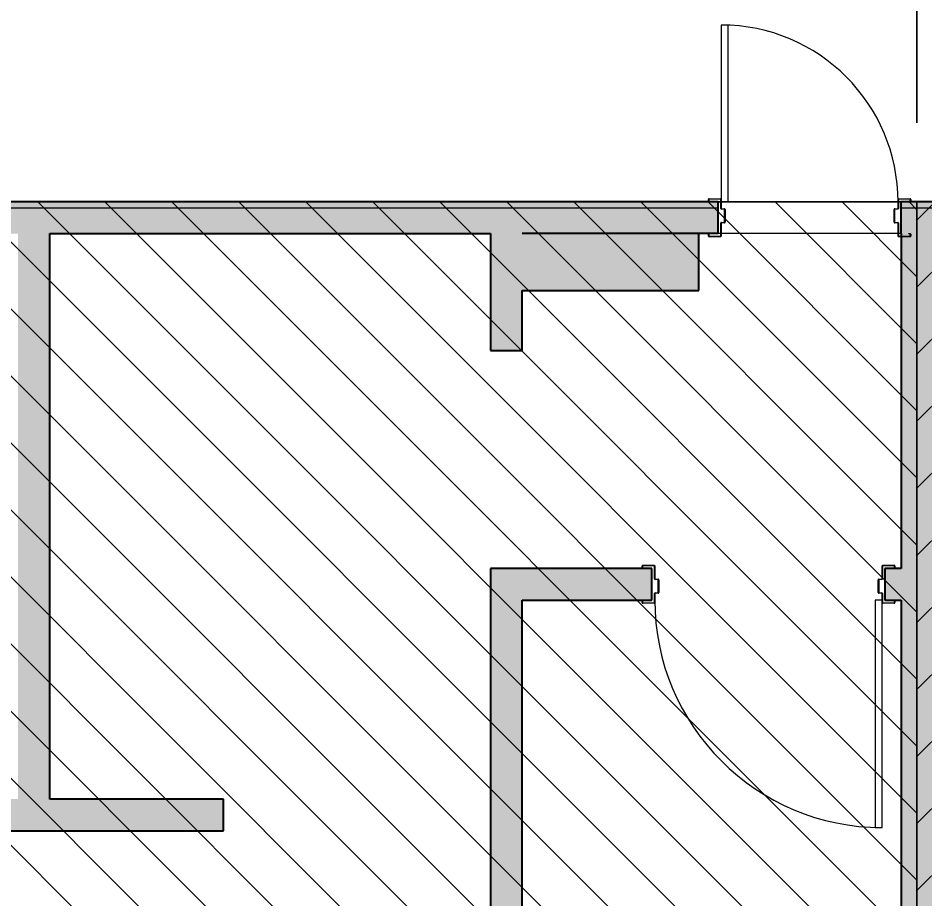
# Model space of a CAD drawing. Header units: inches. Extents: x -356 to 6227, y -17 to 1548.
# Drawn here: x 466.8 to 610.3, y 1171.3 to 1310.7 of the extents above; entities that cross this region are included whole.
import ezdxf

# ---------------------------------------------------------------- set-up
doc = ezdxf.new("R2010")
doc.units = ezdxf.units.IN
doc.header["$MEASUREMENT"] = 0
for name, color, linetype, lineweight in [('A-ANNO-DIMS', 211, 'Continuous', 9), ('A-ANNO-DIMS-240', 211, 'Continuous', 9), ('A-DETL-GENF-1', 8, 'Continuous', 9), ('A-DETL-THIN', 151, 'Continuous', 9), ('A-DOOR', 31, 'Continuous', 9), ('A-DOOR-FRAM', 31, 'Continuous', 13), ('A-FLOR', 192, 'Continuous', 9), ('A-WALL', 113, 'Continuous', 9), ('C-TOPO', 7, 'Continuous', 9), ('I-WALL', 2, 'Continuous', 9), ('I-WALL-1', 2, 'Continuous', 25)]:
    doc.layers.add(name, color=color, linetype=linetype, lineweight=lineweight)
doc.styles.add('Century Gothic', font='ufonts.com_century-gothic.ttf', dxfattribs={"height": 22.5})
doc.dimstyles.new('OD_-__1___Tolerance', dxfattribs={"dimscale": 12, "dimtxt": 23.493786, "dimasz": 2.5, "dimexe": 1.875, "dimexo": 1.25, "dimgap": 1.25, "dimtad": 1, "dimdec": 0, "dimzin": 1, "dimdsep": 46, "dimlunit": 4, "dimtxsty": 'Century Gothic', "dimblk1": 'OBLIQUE', "dimblk2": 'OBLIQUE', "dimsah": 1, "dimcen": 0.09, "dimdle": 1.875, "dimazin": 0, "dimtfac": 1, "dimtdec": 4, "dimtix": 1, "dimtmove": 0, "dimatfit": 3, "dimfxl": 1, "dimtvp": 1, "dimtfill": 1, "dimfrac": 2, "dimtolj": 1, "dimtzin": 0, "dimarcsym": 2})
doc.dimstyles.new('OD_-__1___Tolerance_1', dxfattribs={"dimscale": 12, "dimtxt": 23.493786, "dimasz": 2.5, "dimexe": 1.875, "dimexo": 1.25, "dimgap": 1.25, "dimtad": 1, "dimdec": 0, "dimzin": 1, "dimdsep": 46, "dimlunit": 4, "dimtxsty": 'Century Gothic', "dimblk1": 'OBLIQUE', "dimblk2": 'OBLIQUE', "dimsah": 1, "dimcen": 0.09, "dimdle": 1.875, "dimazin": 0, "dimtfac": 1, "dimtdec": 4, "dimtix": 1, "dimtmove": 0, "dimatfit": 3, "dimfxl": 1, "dimtvp": 1, "dimtfill": 1, "dimfrac": 2, "dimtolj": 1, "dimtzin": 0, "dimarcsym": 2})

# ---------------------------------------------------------------- blocks, each defined once
blk = doc.blocks.new('Hollow Metal Frame - 28_ x 87_-760301-AREA DIAGRAM - 1ST FLOOR - EXISTING')
at = {"layer": 'A-DOOR'}
for p, q in [((-12.88, 30.5), (-14, 30.5)), ((-14, 30.5), (-14, 2.5)), ((-12.88, 2.5), (-12.88, 30.5)), ((-14, 2.5), (-12.88, 2.5))]:
    blk.add_line(p, q, dxfattribs=at)
blk.add_arc((-14, 2.5), 28, 0, 90, dxfattribs=at)
at = {"layer": 'A-DOOR-FRAM'}
for p, q in [((-16, 2.6), (-16, 2.9)), ((-15.94, 2.9), (-15.94, 2.6)), ((-15.9, 3), (-14.1, 3)), ((-14.1, 2.94), (-15.9, 2.94)), ((-14.06, 2.5), (-14.06, 2.9)), ((-14, 2.9), (-14, 2.5)), ((14, 2.5), (14, 2.9)), ((14.06, 2.9), (14.06, 2.5)), ((14.1, 3), (15.9, 3)), ((15.9, 2.94), (14.1, 2.94)), ((15.94, 2.6), (15.94, 2.9)), ((16, 2.9), (16, 2.6)), ((-15.9, 2.56), (-15.69, 2.56)), ((-15.69, 2.5), (-15.9, 2.5)), ((-15.69, 2.56), (-15.69, 2.5)), ((-14.06, 1.47), (-14.06, 2.5)), ((-14, 2.5), (-14, 1.47)), ((14, 1.47), (14, 2.5)), ((14.06, 2.5), (14.06, 1.47)), ((15.69, 2.56), (15.9, 2.56)), ((15.69, 2.5), (15.69, 2.56)), ((15.9, 2.5), (15.69, 2.5)), ((-13.96, 1.43), (-13.48, 1.43)), ((-13.48, 1.37), (-13.96, 1.37)), ((-13.44, -0.71), (-13.44, 1.33)), ((-13.38, 1.33), (-13.38, -0.71)), ((13.37, -0.71), (13.37, 1.33)), ((13.44, 1.33), (13.44, -0.71)), ((13.48, 1.43), (13.96, 1.43)), ((13.96, 1.37), (13.48, 1.37)), ((-14.06, -2.9), (-14.06, -0.85)), ((-14, -0.85), (-14, -2.9)), ((-13.96, -0.75), (-13.48, -0.75)), ((-13.48, -0.81), (-13.96, -0.81)), ((13.48, -0.75), (13.96, -0.75)), ((13.96, -0.81), (13.48, -0.81)), ((14, -2.9), (14, -0.85)), ((14.06, -0.85), (14.06, -2.9)), ((-16, -2.9), (-16, -2.6)), ((-15.94, -2.6), (-15.94, -2.9)), ((-15.9, -2.5), (-15.69, -2.5)), ((-15.69, -2.56), (-15.9, -2.56)), ((-15.69, -2.5), (-15.69, -2.56)), ((15.69, -2.5), (15.9, -2.5)), ((15.69, -2.56), (15.69, -2.5)), ((15.9, -2.56), (15.69, -2.56)), ((15.94, -2.9), (15.94, -2.6)), ((16, -2.6), (16, -2.9)), ((-15.9, -2.94), (-14.1, -2.94)), ((-14.1, -3), (-15.9, -3)), ((14.1, -2.94), (15.9, -2.94)), ((15.9, -3), (14.1, -3))]:
    blk.add_line(p, q, dxfattribs=at)
for centre, radius, start, end in [((-15.9, 2.9), 0.101, 90, 180), ((-15.9, 2.9), 0.04, 90, 180), ((-14.1, 2.9), 0.101, 0, 90), ((-14.1, 2.9), 0.04, 0, 90), ((14.1, 2.9), 0.101, 90, 180), ((14.1, 2.9), 0.04, 90, 180), ((15.9, 2.9), 0.101, 360, 90), ((15.9, 2.9), 0.04, 360, 90), ((-15.9, 2.6), 0.101, 180, 270), ((-15.9, 2.6), 0.04, 180, 270), ((-13.96, 1.47), 0.101, 180, 270), ((-13.96, 1.47), 0.04, 180, 270), ((13.96, 1.47), 0.101, 270, 360), ((13.96, 1.47), 0.04, 270, 360), ((15.9, 2.6), 0.04, 270, 360), ((15.9, 2.6), 0.101, 270, 360), ((-13.48, 1.33), 0.101, 0, 90), ((-13.48, 1.33), 0.04, 0, 90), ((13.48, 1.33), 0.101, 90, 180), ((13.48, 1.33), 0.04, 90, 180), ((-13.96, -0.85), 0.101, 90, 180), ((-13.96, -0.85), 0.04, 90, 180), ((-13.48, -0.71), 0.101, 270, 360), ((-13.48, -0.71), 0.04, 270, 360), ((13.48, -0.71), 0.101, 180, 270), ((13.48, -0.71), 0.04, 180, 270), ((13.96, -0.85), 0.101, 0, 90), ((13.96, -0.85), 0.04, 0, 90), ((-15.9, -2.6), 0.101, 90, 180), ((-15.9, -2.6), 0.04, 90, 180), ((15.9, -2.6), 0.101, 360, 90), ((15.9, -2.6), 0.04, 0, 90), ((-15.9, -2.9), 0.101, 180, 270), ((-15.9, -2.9), 0.04, 180, 270), ((-14.1, -2.9), 0.101, 270, 360), ((-14.1, -2.9), 0.04, 270, 0), ((14.1, -2.9), 0.101, 180, 270), ((14.1, -2.9), 0.04, 180, 270), ((15.9, -2.9), 0.04, 270, 360), ((15.9, -2.9), 0.101, 270, 0)]:
    blk.add_arc(centre, radius, start, end, dxfattribs=at)
blk = doc.blocks.new('Hollow Metal Frame - 36 x 80-760305-AREA DIAGRAM - 1ST FLOOR - EXISTING')
at = {"layer": 'A-DOOR'}
for p, q in [((-16.875, 38.5), (-18, 38.5)), ((-18, 38.5), (-18, 2.5)), ((-16.875, 2.5), (-16.875, 38.5)), ((-18, 2.5), (-16.875, 2.5))]:
    blk.add_line(p, q, dxfattribs=at)
blk.add_arc((-18, 2.5), 36, 0, 90, dxfattribs=at)
at = {"layer": 'A-DOOR-FRAM'}
for p, q in [((-20, 2.60125), (-20, 2.8975)), ((-19.93875, 2.8975), (-19.93875, 2.60125)), ((-19.89875, 2.99875), (-18.10125, 2.99875)), ((-18.10125, 2.9375), (-19.89875, 2.9375)), ((-18.06125, 1.46775), (-18.06125, 2.8975)), ((-18, 2.8975), (-18, 1.46775)), ((18, 1.46775), (18, 2.8975)), ((18.06125, 2.8975), (18.06125, 1.46775)), ((18.10125, 2.99875), (19.89875, 2.99875)), ((19.89875, 2.9375), (18.10125, 2.9375)), ((19.93875, 2.60125), (19.93875, 2.8975)), ((20, 2.8975), (20, 2.60125)), ((-19.89875, 2.56125), (-19.6875, 2.56125)), ((-19.6875, 2.5), (-19.89875, 2.5)), ((-19.6875, 2.56125), (-19.6875, 2.5)), ((19.6875, 2.56125), (19.89875, 2.56125)), ((19.6875, 2.5), (19.6875, 2.56125)), ((19.89875, 2.5), (19.6875, 2.5)), ((-17.96, 1.42775), (-17.47625, 1.42775)), ((-17.47625, 1.3665), (-17.96, 1.3665)), ((-17.43625, -0.7125), (-17.43625, 1.3265)), ((-17.375, 1.3265), (-17.375, -0.7125)), ((17.375, -0.7125), (17.375, 1.3265)), ((17.43625, 1.3265), (17.43625, -0.7125)), ((17.47625, 1.42775), (17.96, 1.42775)), ((17.96, 1.3665), (17.47625, 1.3665)), ((-18.06125, -2.9), (-18.06125, -0.85375)), ((-18, -0.85375), (-18, -2.9)), ((-17.96, -0.7525), (-17.47625, -0.7525)), ((-17.47625, -0.81375), (-17.96, -0.81375)), ((17.47625, -0.7525), (17.96, -0.7525)), ((17.96, -0.81375), (17.47625, -0.81375)), ((18, -2.9), (18, -0.85375)), ((18.06125, -0.85375), (18.06125, -2.9)), ((-20, -2.9), (-20, -2.60375)), ((-19.93875, -2.60375), (-19.93875, -2.9)), ((-19.89875, -2.5025), (-19.6875, -2.5025)), ((-19.6875, -2.56375), (-19.89875, -2.56375)), ((-19.6875, -2.5025), (-19.6875, -2.56375)), ((19.6875, -2.5025), (19.89875, -2.5025)), ((19.6875, -2.56375), (19.6875, -2.5025)), ((19.89875, -2.56375), (19.6875, -2.56375)), ((19.93875, -2.9), (19.93875, -2.60375)), ((20, -2.60375), (20, -2.9)), ((-19.89875, -2.94), (-18.10125, -2.94)), ((-18.10125, -3.00125), (-19.89875, -3.00125)), ((18.10125, -2.94), (19.89875, -2.94)), ((19.89875, -3.00125), (18.10125, -3.00125))]:
    blk.add_line(p, q, dxfattribs=at)
for centre, radius, start, end in [((-19.89875, 2.8975), 0.10125, 90, 180), ((-19.89875, 2.8975), 0.04, 90, 180), ((-18.10125, 2.8975), 0.10125, 0, 90), ((-18.10125, 2.8975), 0.04, 0, 90), ((18.10125, 2.8975), 0.10125, 90, 180), ((18.10125, 2.8975), 0.04, 90, 180), ((19.89875, 2.8975), 0.10125, 360, 90), ((19.89875, 2.8975), 0.04, 0, 90), ((-19.89875, 2.60125), 0.10125, 180, 270), ((-19.89875, 2.60125), 0.04, 180, 270), ((-17.96, 1.46775), 0.10125, 180, 270), ((-17.96, 1.46775), 0.04, 180, 270), ((17.96, 1.46775), 0.10125, 270, 360), ((17.96, 1.46775), 0.04, 270, 360), ((19.89875, 2.60125), 0.04, 270, 360), ((19.89875, 2.60125), 0.10125, 270, 360), ((-17.47625, 1.3265), 0.10125, 0, 90), ((-17.47625, 1.3265), 0.04, 0, 90), ((17.47625, 1.3265), 0.10125, 90, 180), ((17.47625, 1.3265), 0.04, 90, 180), ((-17.96, -0.85375), 0.10125, 90, 180), ((-17.96, -0.85375), 0.04, 90, 180), ((-17.47625, -0.7125), 0.10125, 270, 360), ((-17.47625, -0.7125), 0.04, 270, 360), ((17.47625, -0.7125), 0.10125, 180, 270), ((17.47625, -0.7125), 0.04, 180, 270), ((17.96, -0.85375), 0.10125, 0, 90), ((17.96, -0.85375), 0.04, 0, 90), ((-19.89875, -2.60375), 0.10125, 90, 180), ((-19.89875, -2.60375), 0.04, 90, 180), ((19.89875, -2.60375), 0.10125, 0, 90), ((19.89875, -2.60375), 0.04, 0, 90), ((-19.89875, -2.9), 0.10125, 180, 270), ((-19.89875, -2.9), 0.04, 180, 270), ((-18.10125, -2.9), 0.10125, 270, 360), ((-18.10125, -2.9), 0.04, 270, 0), ((18.10125, -2.9), 0.10125, 180, 270), ((18.10125, -2.9), 0.04, 180, 270), ((19.89875, -2.9), 0.04, 270, 360), ((19.89875, -2.9), 0.10125, 270, 0)]:
    blk.add_arc(centre, radius, start, end, dxfattribs=at)
blk = doc.blocks.new('DIMBLOCK1-AREA DIAGRAM - 1ST FLOOR - EXISTING')
at = {"layer": 'A-ANNO-DIMS-240'}
for p, q in [((609.02, 1294.11), (609.02, 1402.11)), ((886.77, 1296.61), (886.77, 1402.11)), ((909.27, 1379.61), (609.02, 1379.61)), ((609.02, 1379.61), (609.02, 1294.11)), ((886.77, 1379.61), (886.77, 1296.61))]:
    blk.add_line(p, q, dxfattribs=at)
at = {"layer": 'A-ANNO-DIMS-240', "lineweight": 50}
for p, q in [((609.02, 1379.61), (624.02, 1394.61)), ((886.77, 1379.61), (901.77, 1394.61)), ((609.02, 1379.61), (594.02, 1364.61)), ((886.77, 1379.61), (871.77, 1364.61))]:
    blk.add_line(p, q, dxfattribs=at)
at = {"layer": 'A-ANNO-DIMS-240', "color": 0, "insert": (718.25, 1423.45), "char_height": 22.5, "width": 71.1526, "attachment_point": 1, "line_spacing_factor": 0.984502, "style": 'Century Gothic', "bg_fill": 3, "box_fill_scale": 1.25, "bg_fill_color": 256, "bg_fill_true_color": 13158600, "bg_fill_transparency": 0}
blk.add_mtext('39%', dxfattribs=at)
blk = doc.blocks.new('_Oblique')
at = {"color": 0, "linetype": 'ByBlock', "lineweight": -2}
blk.add_line((-0.5, -0.5), (0.5, 0.5), dxfattribs=at)
blk = doc.blocks.new('DIMBLOCK2-AREA DIAGRAM - 1ST FLOOR - EXISTING')
at = {"layer": 'A-ANNO-DIMS-240'}
for p, q in [((77.77, 1190.4), (77.77, 1402.11)), ((609.02, 1294.11), (609.02, 1402.11)), ((609.02, 1379.61), (55.27, 1379.61)), ((77.77, 1379.61), (77.77, 1190.4)), ((609.02, 1379.61), (609.02, 1294.11))]:
    blk.add_line(p, q, dxfattribs=at)
at = {"layer": 'A-ANNO-DIMS-240', "lineweight": 50}
for p, q in [((77.77, 1379.61), (92.77, 1394.61)), ((609.02, 1379.61), (624.02, 1394.61)), ((77.77, 1379.61), (62.77, 1364.61)), ((609.02, 1379.61), (594.02, 1364.61))]:
    blk.add_line(p, q, dxfattribs=at)
at = {"layer": 'A-ANNO-DIMS-240', "color": 0, "insert": (313.75, 1423.45), "char_height": 22.5, "width": 71.1526, "attachment_point": 1, "line_spacing_factor": 0.984502, "style": 'Century Gothic', "bg_fill": 3, "box_fill_scale": 1.25, "bg_fill_color": 256, "bg_fill_true_color": 13158600, "bg_fill_transparency": 0}
blk.add_mtext('61%', dxfattribs=at)

msp = doc.modelspace()

# ---------------------------------------------------------------- hatches: boundary and pattern name
at = {"layer": 'A-DETL-GENF-1'}
h = msp.add_hatch(dxfattribs=at)
h.set_pattern_fill('FP_3', color=256, style=0, pattern_type=2)
h.set_pattern_definition([(135, (-678.868, 1634.854), (-5.3033, -5.3033), [])])
h.paths.add_polyline_path([(145.77, 1015.24), (546.77, 1015.24), (546.77, 1131.74), (609.02, 1131.74), (609.02, 1281.61), (105.14, 1281.61), (105.14, 1235.49), (77.77, 1224.43), (77.77, 1083.24), (110.52, 1083.24), (145.77, 1047.99)], flags=0)
h = msp.add_hatch(dxfattribs=at)
h.set_pattern_fill('FP_2', color=256, style=0, pattern_type=2)
h.set_pattern_definition([(45, (-678.868, 1634.854), (-5.3033, 5.3033), [])])
h.paths.add_polyline_path([(546.77, 1015.24), (887.77, 1015.24), (887.77, 1281.61), (609.02, 1281.61), (609.02, 1131.74), (546.77, 1131.74), (546.77, 1047.99)], flags=0)
at = {"layer": 'I-WALL'}
h = msp.add_hatch(color=256, dxfattribs=at)
h.paths.add_polyline_path([(108.09, 1280.61), (577.58, 1280.61), (577.58, 1281.61), (105.14, 1281.56), (105.14, 1280.61)], flags=0)
h.paths.add_polyline_path([(632.82, 1280.61), (708.27, 1280.61), (708.27, 1281.61), (606.45, 1281.61), (606.45, 1280.61), (609.02, 1280.61)], flags=0)
h.paths.add_polyline_path([(753.74, 1280.61), (885.77, 1280.61), (885.77, 1281.61), (746.27, 1281.61), (746.27, 1280.61)], flags=0)
h = msp.add_hatch(color=256, dxfattribs=at)
h.paths.add_polyline_path([(105.14, 1276.61), (577.58, 1276.61), (577.58, 1280.61), (105.14, 1280.61), (105.14, 1277.23)], flags=0)
h.paths.add_polyline_path([(606.94, 1276.61), (708.27, 1276.61), (708.27, 1280.61), (606.45, 1280.61), (606.52, 1276.61)], flags=0)
h.paths.add_polyline_path([(748.02, 1276.61), (881.77, 1276.61), (881.77, 1280.61), (746.27, 1280.61), (746.27, 1276.61)], flags=0)
for points in [[(471.77, 1187.11), (471.77, 1276.61), (466.77, 1276.61), (466.77, 1187.11)], [(546.52, 1258.11), (546.52, 1276.61), (541.52, 1276.61), (541.52, 1258.11)], [(546.77, 1267.61), (574.52, 1267.61), (574.52, 1276.61), (546.52, 1276.61), (546.52, 1267.61)], [(611.52, 1020.24), (611.52, 1276.61), (606.52, 1276.61), (606.56, 1276.17), (606.52, 1276.11), (606.54, 1021.03), (606.95, 1021.03), (606.95, 1020.24), (609.02, 1020.24)], [(546.52, 1134.24), (546.52, 1218.61), (541.52, 1218.61), (541.52, 1134.24)]]:
    msp.add_hatch(color=256, dxfattribs=at).paths.add_polyline_path(points, flags=0)
h = msp.add_hatch(color=256, dxfattribs=at)
h.paths.add_polyline_path([(546.52, 1218.61), (567.08, 1218.61), (567.08, 1223.61), (541.52, 1223.61), (541.52, 1218.61)], flags=0)
h.paths.add_polyline_path([(603.95, 1218.61), (606.52, 1218.61), (606.52, 1223.61), (603.95, 1223.61)], flags=0)
h = msp.add_hatch(color=256, dxfattribs=at)
h.paths.add_polyline_path([(359.59, 1182.11), (426.83, 1182.11), (426.83, 1187.11), (353.77, 1187.11)], flags=0)
h.paths.add_polyline_path([(463.7, 1182.11), (499.27, 1182.11), (499.27, 1187.11), (463.7, 1187.11)], flags=0)

# ---------------------------------------------------------------- linework, layer by layer
at = {"layer": 'A-DETL-THIN'}
for p, q in [((609.02, 1281.61), (105.14, 1281.61)), ((887.77, 1281.61), (609.02, 1281.61)), ((609.02, 1281.61), (609.02, 1131.74)), ((609.02, 1131.74), (609.02, 1281.61))]:
    msp.add_line(p, q, dxfattribs=at)
at = {"layer": 'A-FLOR'}
for p, q in [((577.97, 1276.61), (577.58, 1276.61)), ((606.02, 1276.61), (578.02, 1276.61)), ((606.45, 1276.61), (606.07, 1276.61))]:
    msp.add_line(p, q, dxfattribs=at)
at = {"layer": 'A-WALL'}
for p, q in [((577.58, 1280.61), (77.77, 1280.61)), ((708.27, 1280.61), (606.45, 1280.61))]:
    msp.add_line(p, q, dxfattribs=at)
at = {"layer": 'C-TOPO'}
for p, q in [((577.58, 1281.61), (577.97, 1281.61)), ((577.97, 1281.61), (577.58, 1281.61)), ((578.02, 1281.61), (606.02, 1281.61)), ((606.02, 1281.61), (578.02, 1281.61)), ((606.06, 1281.61), (606.45, 1281.61)), ((606.45, 1281.61), (606.06, 1281.61))]:
    msp.add_line(p, q, dxfattribs=at)
at = {"layer": 'I-WALL-1'}
for p, q in [((577.58, 1281.61), (77.77, 1281.61)), ((577.58, 1276.61), (577.58, 1281.61)), ((706.52, 1281.61), (606.45, 1281.61)), ((606.45, 1281.61), (606.45, 1276.61)), ((471.77, 1276.61), (541.52, 1276.61)), ((471.77, 1187.11), (471.77, 1276.61)), ((541.52, 1276.61), (541.52, 1258.11)), ((577.58, 1276.61), (546.52, 1276.61)), ((574.52, 1267.61), (574.52, 1276.61)), ((606.45, 1276.61), (606.52, 1276.61)), ((606.52, 1276.61), (606.52, 1276.17)), ((606.52, 1276.13), (606.52, 1223.61)), ((546.52, 1258.11), (546.52, 1267.61)), ((546.52, 1267.61), (574.52, 1267.61)), ((541.52, 1258.11), (546.52, 1258.11)), ((567.08, 1223.61), (541.52, 1223.61)), ((541.52, 1223.61), (541.52, 1134.24)), ((567.08, 1218.61), (567.08, 1223.61)), ((606.52, 1223.61), (603.95, 1223.61)), ((603.95, 1223.61), (603.95, 1218.61)), ((546.52, 1218.61), (567.08, 1218.61)), ((546.52, 1134.24), (546.52, 1218.61)), ((603.95, 1218.61), (606.52, 1218.61)), ((606.52, 1218.61), (606.52, 1134.24)), ((499.27, 1187.11), (471.77, 1187.11)), ((499.27, 1182.11), (499.27, 1187.11)), ((463.7, 1182.11), (499.27, 1182.11))]:
    msp.add_line(p, q, dxfattribs=at)

# ---------------------------------------------------------------- block references
at = {"layer": 'A-DOOR'}
msp.add_blockref('Hollow Metal Frame - 28_ x 87_-760301-AREA DIAGRAM - 1ST FLOOR - EXISTING', (592.02, 1279.11), dxfattribs=at)
at = {"layer": 'A-DOOR', "rotation": 180}
msp.add_blockref('Hollow Metal Frame - 36 x 80-760305-AREA DIAGRAM - 1ST FLOOR - EXISTING', (585.52, 1221.11), dxfattribs=at)

# ---------------------------------------------------------------- next in the draw order: dimensions: what is measured, and where the dimension line sits
at = {"layer": 'A-ANNO-DIMS'}
dim = msp.add_linear_dim(base=(609.02, 1379.61), p1=(886.77, 1281.61), p2=(609.02, 1279.11), angle=0, text='39%', dimstyle='OD_-__1___Tolerance', override={"dimpost": '<>', "dimfxl": 277.761251}, dxfattribs=at)
dim.commit()
dim.dimension.update_dxf_attribs({"geometry": 'DIMBLOCK1-AREA DIAGRAM - 1ST FLOOR - EXISTING', "text_midpoint": (747.89, 1407.13)})

# ---------------------------------------------------------------- next in the draw order: dimensions: what is measured, and where the dimension line sits
dim = msp.add_linear_dim(base=(77.77, 1379.61), p1=(609.02, 1279.11), p2=(77.77, 1175.4), angle=0, text='61%', dimstyle='OD_-__1___Tolerance_1', override={"dimpost": '<>', "dimfxl": 541.278099}, dxfattribs=at)
dim.commit()
dim.dimension.update_dxf_attribs({"geometry": 'DIMBLOCK2-AREA DIAGRAM - 1ST FLOOR - EXISTING', "text_midpoint": (343.39, 1407.13)})

doc.saveas('drawing.dxf')
